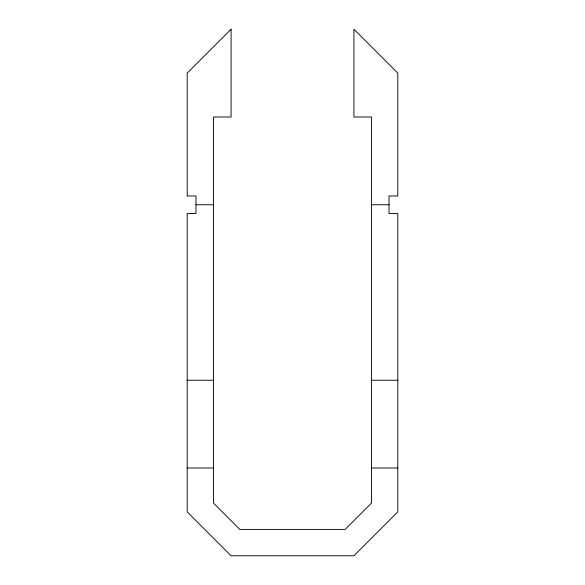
<?xml version="1.0" encoding="UTF-8"?>
<svg xmlns="http://www.w3.org/2000/svg" width="585" height="585" viewBox="0 0 585 585"><rect width="100%" height="100%" fill="white"/><g stroke="black" fill="none" stroke-linecap="round" stroke-linejoin="round"><path stroke-width="0.88" d="M195.975 204.75L213.525 204.75M371.475 204.75L389.025 204.75M187.2 380.25L213.525 380.25M371.475 380.25L397.8 380.25M187.2 468L213.525 468M371.475 468L397.8 468M231.075 29.25L187.2 73.125L187.2 195.975L195.975 195.975L195.975 213.525L187.2 213.525L187.2 511.875L231.075 555.75L353.925 555.75L397.8 511.875L397.8 213.525L389.025 213.525L389.025 195.975L397.8 195.975L397.8 73.125L353.925 29.25L353.925 117L371.475 117L371.475 503.1L345.15 529.425L239.85 529.425L213.525 503.1L213.525 117L231.075 117L231.075 29.25"/></g></svg>
